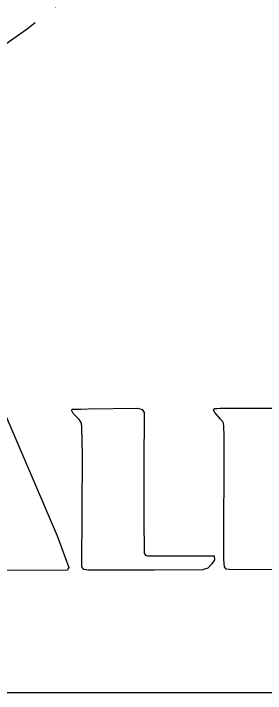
# Paper-space layout 'TOP_A1_00200_01-01-2017_MODELE' of a CAD drawing. Header units: millimetres. Extents: x -52 to 293, y -3 to 294.
# Drawn here: x 216.42 to 220.91, y 115.1 to 127.21 of the extents above; entities that cross this region are included whole.
import ezdxf

# ---------------------------------------------------------------- set-up
doc = ezdxf.new("R2010")
doc.units = ezdxf.units.MM
doc.header["$LTSCALE"] = 2
doc.linetypes.add('CACHEX2', pattern=[0.75, 0.5, -0.25])
for name, color, linetype in [('CALQUE_7', 4, 'Continuous'), ('CARTOUCHE', 7, 'Continuous'), ('rosace', 7, 'Continuous')]:
    doc.layers.add(name, color=color, linetype=linetype)

# ---------------------------------------------------------------- blocks, each defined once
blk = doc.blocks.new('A$C581E6685')
at = {"layer": 'CALQUE_7', "color": 142}
for points in [[(-25.053, 6.13), (-23.447, 2.359), (-23.096, 1.417), (-23.113, 1.385), (-23.139, 1.343), (-25.264, 1.333)], [(-16.727, 1.349), (-18.334, 1.36), (-18.42, 1.37), (-18.473, 1.442), (-18.489, 1.657), (-18.481, 5.299), (-18.489, 5.63), (-18.516, 5.733), (-18.593, 5.815), (-18.765, 6.02), (-18.799, 6.082), (-18.783, 6.133), (-18.696, 6.133), (-18.601, 6.143), (-14.679, 6.143)]]:
    blk.add_lwpolyline(points, dxfattribs=at)
blk.add_lwpolyline([(-22.526, 6.122), (-21.048, 6.148), (-20.915, 6.109), (-20.86, 6.016), (-20.872, 4.426), (-20.868, 2.878), (-20.859, 1.841), (-20.824, 1.78), (-20.764, 1.76), (-18.855, 1.76), (-18.777, 1.76), (-18.769, 1.647), (-18.847, 1.524), (-18.967, 1.401), (-19.13, 1.348), (-20.558, 1.339), (-22.536, 1.339), (-22.648, 1.36), (-22.708, 1.441), (-22.691, 4.755), (-22.709, 5.589), (-22.717, 5.701), (-22.786, 5.814), (-22.966, 5.988), (-23.01, 6.071), (-22.993, 6.112), (-22.726, 6.112)], close=True, dxfattribs=at)
at = {"layer": 'rosace', "color": 32, "linetype": 'CACHEX2', "ltscale": 1.5}
blk.add_ellipse((-38.054, 23.814), major_axis=(-19.031, -3.534), ratio=0.590567, dxfattribs=at)
at = {"layer": 'rosace', "color": 32}
blk.add_ellipse((-37.614, 23.85), major_axis=(-13.577, -4.284), ratio=0.791971, dxfattribs=at)

psp = doc.layouts.new('TOP_A1_00200_01-01-2017_MODELE')

# ---------------------------------------------------------------- linework, layer by layer
at = {"layer": 'CARTOUCHE'}
psp.add_rational_spline([(193.993, 140.736), (193.993, 129.845), (193.993, 118.954), (193.993, 115.114), (197.833, 115.114), (243.372, 115.114), (288.912, 115.114), (292.752, 115.114), (292.752, 118.954), (292.752, 129.845), (292.752, 140.736), (292.752, 144.576), (288.912, 144.576), (243.372, 144.576), (197.833, 144.576), (193.993, 144.576), (193.993, 140.736)], [1, 1, 1, 0.707106781187, 1, 1, 1, 0.707106781187, 1, 1, 1, 0.707106781187, 1, 1, 1, 0.707106781187, 1], degree=2, knots=[0, 0, 0, 1, 1, 2.570796, 2.570796, 3.570796, 3.570796, 5.141593, 5.141593, 6.141593, 6.141593, 7.712389, 7.712389, 8.712389, 8.712389, 10.283185, 10.283185, 10.283185], dxfattribs=at)

# ---------------------------------------------------------------- block references
at = {"layer": 'CARTOUCHE', "xscale": 0.6, "yscale": 0.6, "zscale": 0.6}
psp.add_blockref('A$C581E6685', (231.264, 116.494), dxfattribs=at)

doc.saveas('drawing.dxf')
